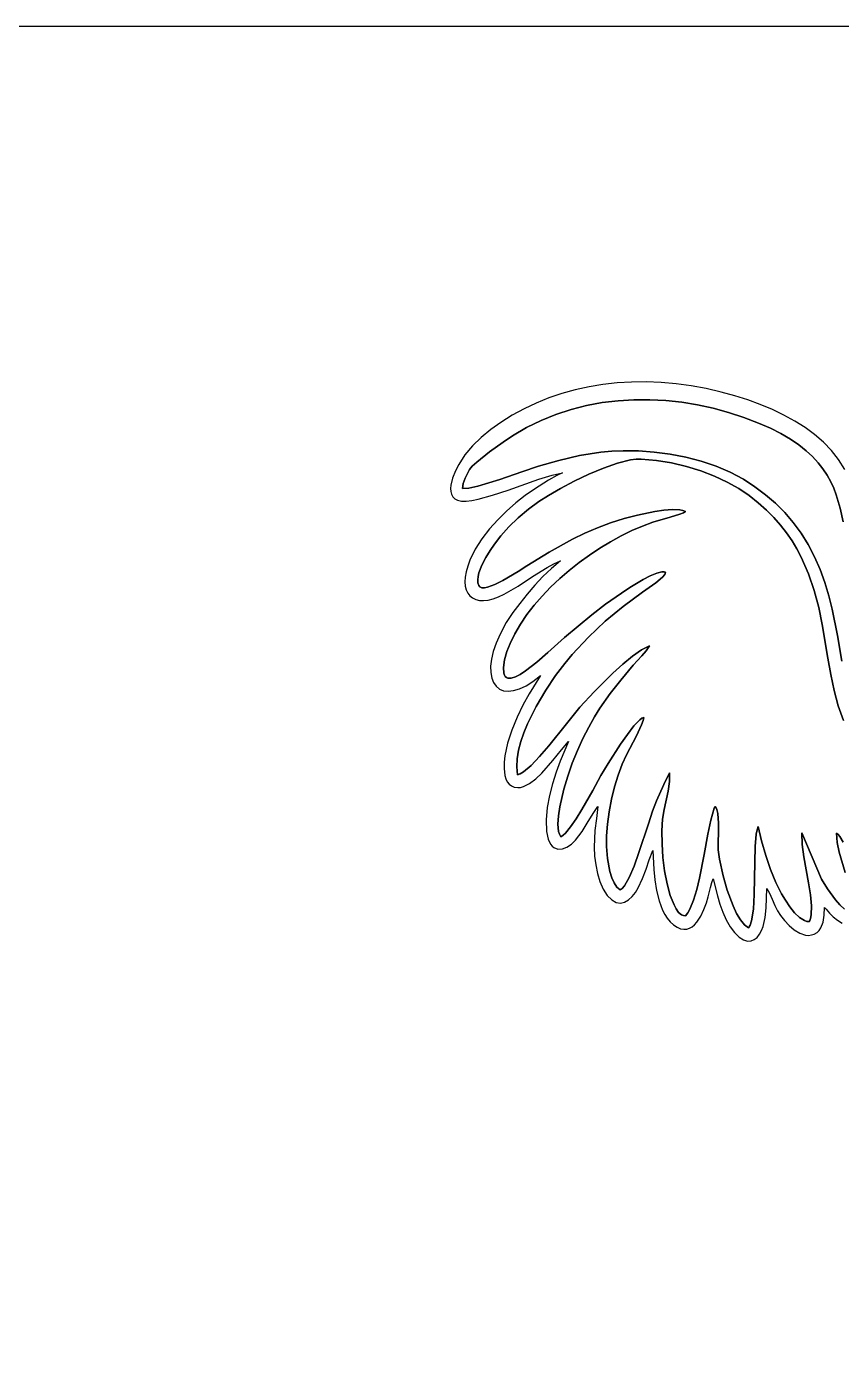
# Model space of a CAD drawing. Extents: x 1222 to 3994, y 2320 to 3800.
# Drawn here: x 2410.81 to 2437.35, y 3436.91 to 3480.16 of the extents above; entities that cross this region are included whole.
import ezdxf

# ---------------------------------------------------------------- set-up
doc = ezdxf.new("R2010")
doc.units = 0
doc.layers.add('____________', color=18, linetype='CONTINUOUS')
doc.layers.add('layer_1', color=250, linetype='CONTINUOUS')

msp = doc.modelspace()

# ---------------------------------------------------------------- linework, layer by layer
at = {"layer": '____________'}
msp.add_lwpolyline([(2467.319, 3433.494), (2467.319, 3442.827), (2473.319, 3442.827), (2473.319, 3452.161), (2467.319, 3452.161), (2467.319, 3461.494), (2473.319, 3461.494), (2473.319, 3470.827), (2467.319, 3470.827), (2467.319, 3480.161), (2399.319, 3480.161)], dxfattribs=at)
at = {"layer": 'layer_1'}
for points in [[(2437.456, 3465.733), (2437.258, 3466.058), (2437.03, 3466.353), (2436.769, 3466.623), (2436.472, 3466.876), (2436.164, 3467.101), (2435.831, 3467.31), (2435.476, 3467.505), (2435.101, 3467.685), (2434.707, 3467.851), (2434.297, 3468.001), (2433.873, 3468.136), (2433.437, 3468.255), (2432.944, 3468.369), (2432.451, 3468.458), (2431.962, 3468.524), (2431.475, 3468.566), (2430.993, 3468.585), (2430.516, 3468.58), (2430.046, 3468.552), (2429.583, 3468.501), (2429.128, 3468.426), (2428.682, 3468.329), (2428.247, 3468.208), (2427.823, 3468.065), (2427.411, 3467.899), (2427.012, 3467.711), (2426.628, 3467.5), (2426.259, 3467.266), (2425.932, 3467.033), (2425.617, 3466.777), (2425.33, 3466.503), (2425.088, 3466.215), (2424.89, 3465.901), (2424.78, 3465.686), (2424.686, 3465.454), (2424.628, 3465.225), (2424.618, 3465.117), (2424.623, 3465.016), (2424.647, 3464.925), (2424.691, 3464.846), (2424.758, 3464.781), (2424.849, 3464.732), (2424.973, 3464.705), (2425.128, 3464.705), (2425.311, 3464.727), (2425.517, 3464.768), (2425.983, 3464.897), (2426.491, 3465.065), (2427.497, 3465.418), (2427.927, 3465.553), (2428.262, 3465.625), (2428.083, 3465.543), (2427.807, 3465.385), (2427.349, 3465.097), (2427.046, 3464.882), (2426.742, 3464.643), (2426.441, 3464.381), (2426.153, 3464.099), (2425.882, 3463.796), (2425.637, 3463.475), (2425.424, 3463.137), (2425.25, 3462.783), (2425.176, 3462.586), (2425.125, 3462.402), (2425.096, 3462.232), (2425.087, 3462.077), (2425.099, 3461.937), (2425.131, 3461.813), (2425.181, 3461.706), (2425.25, 3461.618), (2425.336, 3461.549), (2425.438, 3461.499), (2425.557, 3461.471), (2425.691, 3461.464), (2425.84, 3461.479), (2426.002, 3461.518), (2426.177, 3461.581), (2426.364, 3461.669), (2426.819, 3461.937), (2427.292, 3462.244), (2427.76, 3462.537), (2427.985, 3462.66), (2428.201, 3462.759), (2427.908, 3462.51), (2427.628, 3462.247), (2427.361, 3461.968), (2427.11, 3461.675), (2426.871, 3461.374), (2426.646, 3461.074), (2426.434, 3460.747), (2426.229, 3460.366), (2426.103, 3460.076), (2426.01, 3459.805), (2425.951, 3459.554), (2425.924, 3459.325), (2425.926, 3459.12), (2425.958, 3458.942), (2426.017, 3458.792), (2426.101, 3458.672), (2426.211, 3458.584), (2426.343, 3458.53), (2426.497, 3458.511), (2426.671, 3458.531), (2426.865, 3458.59), (2427.076, 3458.69), (2427.303, 3458.834), (2427.544, 3459.023), (2427.176, 3458.423), (2426.976, 3458.057), (2426.783, 3457.662), (2426.611, 3457.247), (2426.474, 3456.825), (2426.386, 3456.405), (2426.364, 3456.2), (2426.359, 3455.999), (2426.387, 3455.763), (2426.419, 3455.658), (2426.465, 3455.566), (2426.525, 3455.488), (2426.601, 3455.429), (2426.694, 3455.39), (2426.805, 3455.374), (2426.899, 3455.381), (2426.995, 3455.408), (2427.193, 3455.508), (2427.393, 3455.659), (2427.59, 3455.845), (2427.95, 3456.252), (2428.23, 3456.601), (2428.456, 3456.873), (2428.192, 3456.232), (2428.06, 3455.874), (2427.941, 3455.499), (2427.841, 3455.112), (2427.77, 3454.72), (2427.735, 3454.327), (2427.745, 3453.939), (2427.792, 3453.697), (2427.874, 3453.525), (2427.926, 3453.464), (2427.985, 3453.418), (2428.115, 3453.37), (2428.259, 3453.376), (2428.408, 3453.429), (2428.554, 3453.525), (2428.69, 3453.657), (2428.9, 3453.94), (2429.103, 3454.265), (2429.282, 3454.56), (2429.42, 3454.754), (2429.369, 3454.371), (2429.313, 3453.976), (2429.298, 3453.429), (2429.312, 3453.141), (2429.345, 3452.854), (2429.399, 3452.575), (2429.478, 3452.311), (2429.584, 3452.069), (2429.722, 3451.857), (2429.866, 3451.712), (2430.01, 3451.633), (2430.152, 3451.612), (2430.288, 3451.642), (2430.417, 3451.715), (2430.536, 3451.821), (2430.642, 3451.954), (2430.733, 3452.105), (2430.873, 3452.41), (2430.985, 3452.715), (2431.089, 3453.019), (2431.207, 3453.323), (2431.238, 3452.706), (2431.273, 3452.365), (2431.328, 3452.02), (2431.41, 3451.688), (2431.524, 3451.382), (2431.596, 3451.243), (2431.678, 3451.117), (2431.771, 3451.004), (2431.877, 3450.907), (2431.996, 3450.826), (2432.108, 3450.777), (2432.214, 3450.757), (2432.312, 3450.763), (2432.404, 3450.792), (2432.489, 3450.841), (2432.568, 3450.907), (2432.641, 3450.989), (2432.768, 3451.183), (2432.872, 3451.401), (2432.954, 3451.619), (2433.014, 3451.815), (2433.086, 3452.123), (2433.126, 3452.277), (2433.177, 3452.406), (2433.311, 3451.852), (2433.394, 3451.577), (2433.49, 3451.312), (2433.599, 3451.065), (2433.723, 3450.843), (2433.863, 3450.652), (2434.02, 3450.501), (2434.16, 3450.414), (2434.29, 3450.375), (2434.407, 3450.379), (2434.513, 3450.421), (2434.606, 3450.494), (2434.686, 3450.594), (2434.75, 3450.714), (2434.8, 3450.85), (2434.865, 3451.146), (2434.898, 3451.454), (2434.917, 3452.085), (2435.002, 3451.929), (2435.089, 3451.735), (2435.178, 3451.535), (2435.27, 3451.359), (2435.369, 3451.21), (2435.496, 3451.047), (2435.646, 3450.885), (2435.814, 3450.74), (2435.994, 3450.63), (2436.182, 3450.568), (2436.277, 3450.561), (2436.371, 3450.572), (2436.465, 3450.604), (2436.558, 3450.658), (2436.627, 3450.722), (2436.681, 3450.8), (2436.753, 3450.991), (2436.787, 3451.217), (2436.798, 3451.465), (2436.858, 3451.414), (2436.965, 3451.288), (2437.084, 3451.165), (2437.222, 3451.053), (2437.375, 3450.958)], [(2437.366, 3459.496), (2437.221, 3460.331), (2437.049, 3461.189), (2436.942, 3461.621), (2436.814, 3462.05), (2436.66, 3462.474), (2436.476, 3462.892), (2436.266, 3463.289), (2436.035, 3463.66), (2435.781, 3464.007), (2435.505, 3464.33), (2435.206, 3464.632), (2434.882, 3464.912), (2434.534, 3465.172), (2434.16, 3465.414), (2433.73, 3465.645), (2433.27, 3465.841), (2432.785, 3466.005), (2432.284, 3466.135), (2431.771, 3466.234), (2431.255, 3466.301), (2430.741, 3466.338), (2430.237, 3466.345), (2429.868, 3466.33), (2429.51, 3466.297), (2429.161, 3466.249), (2428.819, 3466.188), (2428.148, 3466.032), (2427.484, 3465.844), (2426.943, 3465.66), (2426.218, 3465.407), (2425.506, 3465.189), (2425.216, 3465.126), (2425.003, 3465.11), (2425.003, 3465.11), (2425.033, 3465.281), (2425.09, 3465.446), (2425.237, 3465.739), (2425.321, 3465.839), (2425.472, 3465.975), (2425.889, 3466.304), (2426.329, 3466.622), (2426.631, 3466.827), (2427.092, 3467.097), (2427.565, 3467.33), (2428.051, 3467.527), (2428.546, 3467.689), (2429.049, 3467.817), (2429.559, 3467.912), (2430.074, 3467.975), (2430.592, 3468.006), (2431.112, 3468.008), (2431.632, 3467.98), (2432.149, 3467.923), (2432.663, 3467.839), (2433.173, 3467.728), (2433.675, 3467.592), (2434.168, 3467.43), (2434.652, 3467.245), (2435.036, 3467.076), (2435.38, 3466.901), (2435.687, 3466.721), (2435.959, 3466.536), (2436.199, 3466.346), (2436.409, 3466.152), (2436.592, 3465.954), (2436.75, 3465.752), (2436.886, 3465.546), (2437.001, 3465.337), (2437.099, 3465.124), (2437.182, 3464.909), (2437.312, 3464.472), (2437.41, 3464.026)], [(2437.41, 3464.026), (2437.312, 3464.472), (2437.182, 3464.909), (2437.099, 3465.124), (2437.001, 3465.337), (2436.886, 3465.546), (2436.75, 3465.752), (2436.592, 3465.954), (2436.409, 3466.152), (2436.199, 3466.346), (2435.959, 3466.536), (2435.687, 3466.721), (2435.38, 3466.901), (2435.036, 3467.076), (2434.652, 3467.245), (2434.168, 3467.43), (2433.675, 3467.592), (2433.173, 3467.728), (2432.663, 3467.839), (2432.149, 3467.923), (2431.632, 3467.98), (2431.112, 3468.008), (2430.592, 3468.006), (2430.074, 3467.975), (2429.559, 3467.912), (2429.049, 3467.817), (2428.546, 3467.689), (2428.051, 3467.527), (2427.565, 3467.33), (2427.092, 3467.097), (2426.631, 3466.827), (2426.329, 3466.622), (2425.889, 3466.304), (2425.472, 3465.975), (2425.321, 3465.839), (2425.237, 3465.739), (2425.09, 3465.446), (2425.033, 3465.281), (2425.003, 3465.11), (2425.003, 3465.11), (2425.216, 3465.126), (2425.506, 3465.189), (2426.218, 3465.407), (2426.943, 3465.66), (2427.484, 3465.844), (2428.148, 3466.032), (2428.819, 3466.188), (2429.161, 3466.249), (2429.51, 3466.297), (2429.868, 3466.33), (2430.237, 3466.345), (2430.741, 3466.338), (2431.255, 3466.301), (2431.771, 3466.234), (2432.284, 3466.135), (2432.785, 3466.005), (2433.27, 3465.841), (2433.73, 3465.645), (2434.16, 3465.414), (2434.534, 3465.172), (2434.882, 3464.912), (2435.206, 3464.632), (2435.505, 3464.33), (2435.781, 3464.007), (2436.035, 3463.66), (2436.266, 3463.289), (2436.476, 3462.892), (2436.66, 3462.474), (2436.814, 3462.05), (2436.942, 3461.621), (2437.049, 3461.189), (2437.221, 3460.331), (2437.366, 3459.496)], [(2437.453, 3451.417), (2437.302, 3451.553), (2437.156, 3451.718), (2436.892, 3452.08), (2436.698, 3452.394), (2436.061, 3453.9), (2436.076, 3453.523), (2436.128, 3453.113), (2436.274, 3452.272), (2436.338, 3451.876), (2436.375, 3451.522), (2436.37, 3451.226), (2436.347, 3451.107), (2436.307, 3451.009), (2436.226, 3451.015), (2436.145, 3451.041), (2435.982, 3451.142), (2435.822, 3451.298), (2435.669, 3451.489), (2435.528, 3451.701), (2435.402, 3451.915), (2435.216, 3452.285), (2435.041, 3452.71), (2434.883, 3453.165), (2434.748, 3453.636), (2434.64, 3454.107), (2434.602, 3454), (2434.573, 3453.851), (2434.54, 3453.452), (2434.521, 3452.422), (2434.51, 3451.889), (2434.482, 3451.408), (2434.424, 3451.029), (2434.379, 3450.893), (2434.322, 3450.8), (2434.188, 3450.904), (2434.058, 3451.068), (2433.936, 3451.277), (2433.822, 3451.518), (2433.63, 3452.032), (2433.498, 3452.495), (2433.379, 3453.045), (2433.338, 3453.342), (2433.33, 3453.614), (2433.344, 3453.888), (2433.348, 3454.215), (2433.321, 3454.528), (2433.29, 3454.657), (2433.244, 3454.758), (2433.202, 3454.704), (2433.096, 3454.316), (2432.998, 3453.858), (2432.878, 3453.192), (2432.728, 3452.425), (2432.637, 3452.05), (2432.533, 3451.708), (2432.412, 3451.416), (2432.345, 3451.296), (2432.274, 3451.195), (2432.202, 3451.205), (2432.141, 3451.229), (2432.046, 3451.307), (2431.972, 3451.419), (2431.902, 3451.553), (2431.775, 3451.863), (2431.672, 3452.239), (2431.592, 3452.659), (2431.538, 3453.101), (2431.508, 3453.544), (2431.504, 3453.967), (2431.525, 3454.347), (2431.573, 3454.664), (2431.702, 3455.256), (2431.748, 3455.569), (2431.754, 3455.853), (2431.57, 3455.476), (2431.324, 3454.945), (2431.2, 3454.61), (2431.062, 3454.193), (2430.755, 3453.259), (2430.595, 3452.817), (2430.436, 3452.442), (2430.283, 3452.172), (2430.209, 3452.088), (2430.139, 3452.043), (2430.032, 3452.131), (2429.942, 3452.266), (2429.867, 3452.438), (2429.807, 3452.635), (2429.728, 3453.06), (2429.697, 3453.45), (2429.702, 3453.799), (2429.733, 3454.181), (2429.788, 3454.583), (2429.864, 3454.992), (2429.96, 3455.396), (2430.074, 3455.781), (2430.204, 3456.135), (2430.348, 3456.444), (2430.67, 3457.056), (2430.837, 3457.412), (2430.892, 3457.556), (2430.916, 3457.66), (2430.854, 3457.636), (2430.778, 3457.578), (2430.593, 3457.382), (2430.379, 3457.107), (2430.154, 3456.787), (2429.747, 3456.157), (2429.516, 3455.772), (2429.249, 3455.282), (2428.896, 3454.657), (2428.709, 3454.354), (2428.527, 3454.09), (2428.358, 3453.889), (2428.281, 3453.819), (2428.21, 3453.774), (2428.167, 3453.853), (2428.137, 3453.948), (2428.113, 3454.181), (2428.129, 3454.454), (2428.173, 3454.747), (2428.307, 3455.32), (2428.433, 3455.745), (2428.582, 3456.17), (2428.749, 3456.58), (2428.93, 3456.972), (2429.121, 3457.345), (2429.306, 3457.677), (2429.48, 3457.963), (2429.816, 3458.44), (2430.166, 3458.874), (2430.568, 3459.362), (2430.851, 3459.669), (2430.993, 3459.831), (2431.096, 3459.988), (2430.84, 3459.86), (2430.547, 3459.655), (2430.23, 3459.396), (2429.906, 3459.102), (2429.294, 3458.493), (2428.831, 3457.993), (2428.391, 3457.452), (2427.815, 3456.733), (2427.519, 3456.387), (2427.239, 3456.094), (2426.994, 3455.885), (2426.89, 3455.822), (2426.8, 3455.793), (2426.778, 3456.048), (2426.791, 3456.315), (2426.836, 3456.591), (2426.908, 3456.874), (2427.005, 3457.161), (2427.122, 3457.448), (2427.402, 3458.013), (2427.718, 3458.545), (2428.041, 3459.021), (2428.34, 3459.417), (2428.584, 3459.711), (2429.115, 3460.276), (2429.659, 3460.792), (2430.236, 3461.275), (2430.866, 3461.743), (2431.304, 3462.042), (2431.526, 3462.229), (2431.596, 3462.314), (2431.621, 3462.387), (2431.571, 3462.405), (2431.505, 3462.406), (2431.333, 3462.361), (2431.123, 3462.271), (2430.896, 3462.151), (2430.463, 3461.887), (2430.186, 3461.705), (2429.667, 3461.347), (2429.216, 3461.004), (2428.325, 3460.264), (2427.782, 3459.769), (2427.423, 3459.454), (2427.06, 3459.172), (2426.889, 3459.062), (2426.733, 3458.981), (2426.595, 3458.938), (2426.483, 3458.939), (2426.437, 3458.958), (2426.399, 3458.991), (2426.37, 3459.039), (2426.35, 3459.103), (2426.341, 3459.28), (2426.376, 3459.531), (2426.453, 3459.809), (2426.557, 3460.071), (2426.711, 3460.386), (2426.895, 3460.699), (2427.106, 3461.008), (2427.342, 3461.312), (2427.6, 3461.61), (2427.878, 3461.9), (2428.174, 3462.18), (2428.485, 3462.448), (2428.808, 3462.705), (2429.141, 3462.947), (2429.482, 3463.173), (2429.827, 3463.382), (2430.175, 3463.572), (2430.523, 3463.742), (2430.868, 3463.89), (2431.208, 3464.015), (2431.774, 3464.178), (2432.089, 3464.28), (2432.202, 3464.326), (2432.266, 3464.367), (2432.266, 3464.367), (2432.182, 3464.398), (2432.082, 3464.418), (2431.843, 3464.43), (2431.568, 3464.411), (2431.274, 3464.369), (2430.702, 3464.249), (2430.272, 3464.135), (2429.828, 3463.994), (2429.405, 3463.834), (2428.996, 3463.656), (2428.594, 3463.46), (2427.827, 3463.041), (2427.103, 3462.597), (2426.822, 3462.413), (2426.325, 3462.118), (2426.062, 3461.989), (2425.825, 3461.903), (2425.724, 3461.884), (2425.64, 3461.884), (2425.575, 3461.907), (2425.534, 3461.956), (2425.507, 3462.045), (2425.501, 3462.145), (2425.513, 3462.253), (2425.54, 3462.369), (2425.634, 3462.614), (2425.763, 3462.862), (2425.909, 3463.099), (2426.052, 3463.307), (2426.256, 3463.575), (2426.515, 3463.861), (2426.824, 3464.156), (2427.16, 3464.439), (2427.495, 3464.689), (2427.808, 3464.892), (2428.198, 3465.118), (2428.643, 3465.353), (2429.118, 3465.58), (2429.597, 3465.781), (2430.058, 3465.942), (2430.476, 3466.044), (2430.66, 3466.069), (2430.825, 3466.073), (2431.321, 3466.03), (2431.814, 3465.949), (2432.299, 3465.834), (2432.768, 3465.689), (2433.214, 3465.517), (2433.631, 3465.323), (2434.011, 3465.11), (2434.348, 3464.883), (2434.64, 3464.652), (2434.907, 3464.414), (2435.149, 3464.17), (2435.368, 3463.921), (2435.566, 3463.667), (2435.743, 3463.408), (2435.902, 3463.145), (2436.044, 3462.879), (2436.281, 3462.338), (2436.466, 3461.788), (2436.61, 3461.234), (2436.725, 3460.68), (2436.91, 3459.584), (2437.003, 3459.052), (2437.111, 3458.534), (2437.246, 3458.035), (2437.419, 3457.559)], [(2437.419, 3457.559), (2437.246, 3458.035), (2437.111, 3458.534), (2437.003, 3459.052), (2436.91, 3459.584), (2436.725, 3460.68), (2436.61, 3461.234), (2436.466, 3461.788), (2436.281, 3462.338), (2436.044, 3462.879), (2435.902, 3463.145), (2435.743, 3463.408), (2435.566, 3463.667), (2435.368, 3463.921), (2435.149, 3464.17), (2434.907, 3464.414), (2434.64, 3464.652), (2434.348, 3464.883), (2434.011, 3465.11), (2433.631, 3465.323), (2433.214, 3465.517), (2432.768, 3465.689), (2432.299, 3465.834), (2431.814, 3465.949), (2431.321, 3466.03), (2430.825, 3466.073), (2430.66, 3466.069), (2430.476, 3466.044), (2430.058, 3465.942), (2429.597, 3465.781), (2429.118, 3465.58), (2428.643, 3465.353), (2428.198, 3465.118), (2427.808, 3464.892), (2427.495, 3464.689), (2427.16, 3464.439), (2426.824, 3464.156), (2426.515, 3463.861), (2426.256, 3463.575), (2426.052, 3463.307), (2425.909, 3463.099), (2425.763, 3462.862), (2425.634, 3462.614), (2425.54, 3462.369), (2425.513, 3462.253), (2425.501, 3462.145), (2425.507, 3462.045), (2425.534, 3461.956), (2425.575, 3461.907), (2425.64, 3461.884), (2425.724, 3461.884), (2425.825, 3461.903), (2426.062, 3461.989), (2426.325, 3462.118), (2426.822, 3462.413), (2427.103, 3462.597), (2427.827, 3463.041), (2428.594, 3463.46), (2428.996, 3463.656), (2429.405, 3463.834), (2429.828, 3463.994), (2430.272, 3464.135), (2430.702, 3464.249), (2431.274, 3464.369), (2431.568, 3464.411), (2431.843, 3464.43), (2432.082, 3464.418), (2432.182, 3464.398), (2432.266, 3464.367), (2432.266, 3464.367), (2432.202, 3464.326), (2432.089, 3464.28), (2431.774, 3464.178), (2431.208, 3464.015), (2430.868, 3463.89), (2430.523, 3463.742), (2430.175, 3463.572), (2429.827, 3463.382), (2429.482, 3463.173), (2429.141, 3462.947), (2428.808, 3462.705), (2428.485, 3462.448), (2428.174, 3462.18), (2427.878, 3461.9), (2427.6, 3461.61), (2427.342, 3461.312), (2427.106, 3461.008), (2426.895, 3460.699), (2426.711, 3460.386), (2426.557, 3460.071), (2426.453, 3459.809), (2426.376, 3459.531), (2426.341, 3459.28), (2426.35, 3459.103), (2426.37, 3459.039), (2426.399, 3458.991), (2426.437, 3458.958), (2426.483, 3458.939), (2426.595, 3458.938), (2426.733, 3458.981), (2426.889, 3459.062), (2427.06, 3459.172), (2427.423, 3459.454), (2427.782, 3459.769), (2428.325, 3460.264), (2429.216, 3461.004), (2429.667, 3461.347), (2430.186, 3461.705), (2430.463, 3461.887), (2430.896, 3462.151), (2431.123, 3462.271), (2431.333, 3462.361), (2431.505, 3462.406), (2431.571, 3462.405), (2431.621, 3462.387), (2431.596, 3462.314), (2431.526, 3462.229), (2431.304, 3462.042), (2430.866, 3461.743), (2430.236, 3461.275), (2429.659, 3460.792), (2429.115, 3460.276), (2428.584, 3459.711), (2428.34, 3459.417), (2428.041, 3459.021), (2427.718, 3458.545), (2427.402, 3458.013), (2427.122, 3457.448), (2427.005, 3457.161), (2426.908, 3456.874), (2426.836, 3456.591), (2426.791, 3456.315), (2426.778, 3456.048), (2426.8, 3455.793), (2426.89, 3455.822), (2426.994, 3455.885), (2427.239, 3456.094), (2427.519, 3456.387), (2427.815, 3456.733), (2428.391, 3457.452), (2428.831, 3457.993), (2429.294, 3458.493), (2429.906, 3459.102), (2430.23, 3459.396), (2430.547, 3459.655), (2430.84, 3459.86), (2431.096, 3459.988), (2430.993, 3459.831), (2430.851, 3459.669), (2430.568, 3459.362), (2430.166, 3458.874), (2429.816, 3458.44), (2429.48, 3457.963), (2429.306, 3457.677), (2429.121, 3457.345), (2428.93, 3456.972), (2428.749, 3456.58), (2428.582, 3456.17), (2428.433, 3455.745), (2428.307, 3455.32), (2428.173, 3454.747), (2428.129, 3454.454), (2428.113, 3454.181), (2428.137, 3453.948), (2428.167, 3453.853), (2428.21, 3453.774), (2428.281, 3453.819), (2428.358, 3453.889), (2428.527, 3454.09), (2428.709, 3454.354), (2428.896, 3454.657), (2429.249, 3455.282), (2429.516, 3455.772), (2429.747, 3456.157), (2430.154, 3456.787), (2430.379, 3457.107), (2430.593, 3457.382), (2430.778, 3457.578), (2430.854, 3457.636), (2430.916, 3457.66), (2430.892, 3457.556), (2430.837, 3457.412), (2430.67, 3457.056), (2430.348, 3456.444), (2430.204, 3456.135), (2430.074, 3455.781), (2429.96, 3455.396), (2429.864, 3454.992), (2429.788, 3454.583), (2429.733, 3454.181), (2429.702, 3453.799), (2429.697, 3453.45), (2429.728, 3453.06), (2429.807, 3452.635), (2429.867, 3452.438), (2429.942, 3452.266), (2430.032, 3452.131), (2430.139, 3452.043), (2430.209, 3452.088), (2430.283, 3452.172), (2430.436, 3452.442), (2430.595, 3452.817), (2430.755, 3453.259), (2431.062, 3454.193), (2431.2, 3454.61), (2431.324, 3454.945), (2431.57, 3455.476), (2431.754, 3455.853), (2431.748, 3455.569), (2431.702, 3455.256), (2431.573, 3454.664), (2431.525, 3454.347), (2431.504, 3453.967), (2431.508, 3453.544), (2431.538, 3453.101), (2431.592, 3452.659), (2431.672, 3452.239), (2431.775, 3451.863), (2431.902, 3451.553), (2431.972, 3451.419), (2432.046, 3451.307), (2432.141, 3451.229), (2432.202, 3451.205), (2432.274, 3451.195), (2432.345, 3451.296), (2432.412, 3451.416), (2432.533, 3451.708), (2432.637, 3452.05), (2432.728, 3452.425), (2432.878, 3453.192), (2432.998, 3453.858), (2433.096, 3454.316), (2433.202, 3454.704), (2433.244, 3454.758), (2433.29, 3454.657), (2433.321, 3454.528), (2433.348, 3454.215), (2433.344, 3453.888), (2433.33, 3453.614), (2433.338, 3453.342), (2433.379, 3453.045), (2433.498, 3452.495), (2433.63, 3452.032), (2433.822, 3451.518), (2433.936, 3451.277), (2434.058, 3451.068), (2434.188, 3450.904), (2434.322, 3450.8), (2434.379, 3450.893), (2434.424, 3451.029), (2434.482, 3451.408), (2434.51, 3451.889), (2434.521, 3452.422), (2434.54, 3453.452), (2434.573, 3453.851), (2434.602, 3454), (2434.64, 3454.107), (2434.748, 3453.636), (2434.883, 3453.165), (2435.041, 3452.71), (2435.216, 3452.285), (2435.402, 3451.915), (2435.528, 3451.701), (2435.669, 3451.489), (2435.822, 3451.298), (2435.982, 3451.142), (2436.145, 3451.041), (2436.226, 3451.015), (2436.307, 3451.009), (2436.347, 3451.107), (2436.37, 3451.226), (2436.375, 3451.522), (2436.338, 3451.876), (2436.274, 3452.272), (2436.128, 3453.113), (2436.076, 3453.523), (2436.061, 3453.9), (2436.698, 3452.394), (2436.892, 3452.08), (2437.156, 3451.718), (2437.302, 3451.553), (2437.453, 3451.417)], [(2437.403, 3453.598), (2437.302, 3453.776), (2437.247, 3453.843), (2437.19, 3453.885), (2437.215, 3453.587), (2437.279, 3453.273), (2437.473, 3452.611)], [(2437.473, 3452.611), (2437.279, 3453.273), (2437.215, 3453.587), (2437.19, 3453.885), (2437.247, 3453.843), (2437.302, 3453.776), (2437.403, 3453.598)]]:
    msp.add_lwpolyline(points, dxfattribs=at)

doc.saveas('drawing.dxf')
